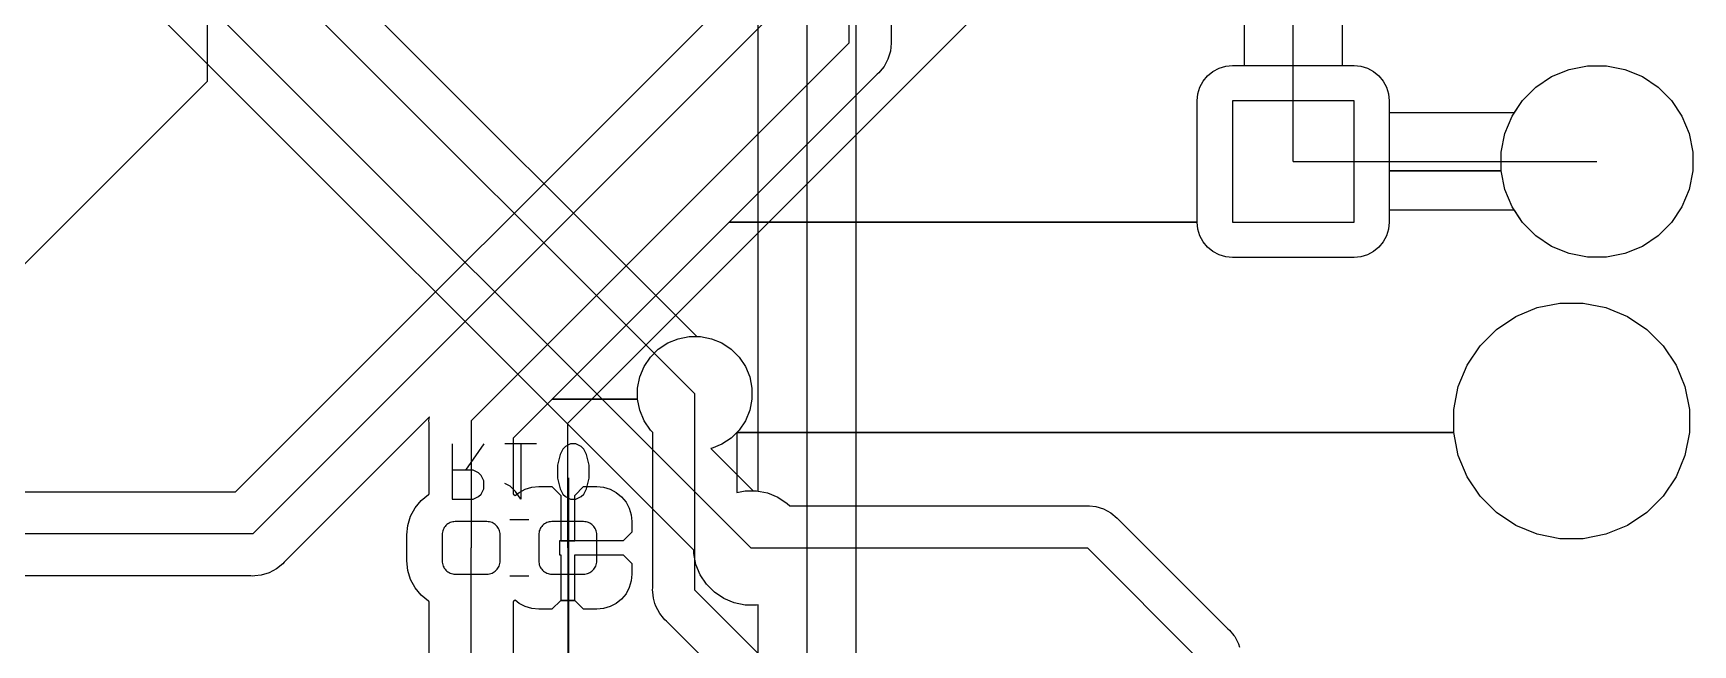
# Model space of a CAD drawing. Extents: x 169 to 33241, y 66 to 35500.
# Drawn here: x 8928 to 20761, y 8709 to 13070 of the extents above; entities that cross this region are included whole.
import ezdxf

# ---------------------------------------------------------------- set-up
doc = ezdxf.new("R2010")
doc.units = 0

msp = doc.modelspace()

# ---------------------------------------------------------------- linework, layer by layer
at = {"layer": 'Layer 1'}
for p, q in [((14096.5, 9805.2), (14096.5, 21899.4)), ((14444, 21916), (14444, 3200)), ((14793.4, 21772.2), (14793.4, 10222.3)), ((14744, 19750), (14744, 13000)), ((12747, 10297), (17912, 15462)), ((10169, 14874), (10169, 12726)), ((9644, 14500), (13644, 10500)), ((10052.4, 14515.7), (13660.6, 10907.5)), ((9644, 13800), (14044, 9400)), ((15044.2, 13741.8), (15044.2, 13014.7)), ((17912, 12155), (17912, 13809)), ((13637.5, 9384.33), (9629.27, 13392.5)), ((10371, 9799.21), (13945.7, 13373.9)), ((14244, 13250), (10494, 9500)), ((17563.8, 12839.8), (17563.8, 13220.3)), ((18260.7, 13220.3), (18260.7, 12839.8)), ((14744, 13000), (12050, 10305)), ((15039.8, 12941.3), (15022.7, 12884.9)), ((15045.6, 13000), (15039.8, 12941.3)), ((15044.2, 13014.7), (15045.6, 13000)), ((14957.5, 12787.4), (14946.1, 12778)), ((14966.9, 12798.8), (14957.5, 12787.4)), ((14994.9, 12833), (14966.9, 12798.8)), ((15022.7, 12884.9), (14994.9, 12833)), ((17301.6, 12766.2), (17339.6, 12797.5)), ((17301.6, 12766.2), (17339.6, 12797.5)), ((17339.6, 12797.5), (17383.1, 12820.7)), ((17339.6, 12797.5), (17383.1, 12820.7)), ((17383.1, 12820.7), (17430.2, 12835)), ((17383.1, 12820.7), (17430.2, 12835)), ((17430.2, 12835), (17479.2, 12839.8)), ((17430.2, 12835), (17479.2, 12839.8)), ((17479.2, 12839.8), (17563.8, 12839.8)), ((17479.2, 12839.8), (18345.3, 12839.8)), ((18260.7, 12839.8), (18345.3, 12839.8)), ((18345.3, 12839.8), (18394.3, 12835)), ((18345.3, 12839.8), (18394.3, 12835)), ((18394.3, 12835), (18441.5, 12820.7)), ((18394.3, 12835), (18441.5, 12820.7)), ((18441.5, 12820.7), (18484.9, 12797.5)), ((18441.5, 12820.7), (18484.9, 12797.5)), ((18484.9, 12797.5), (18523, 12766.2)), ((18484.9, 12797.5), (18523, 12766.2)), ((19754.1, 12760.8), (19878.4, 12812.3)), ((19754.1, 12760.8), (19878.4, 12812.3)), ((19878.4, 12812.3), (20010.3, 12838.6)), ((19878.4, 12812.3), (20010.3, 12838.6)), ((20010.3, 12838.6), (20144.9, 12838.6)), ((20010.3, 12838.6), (20144.9, 12838.6)), ((20144.9, 12838.6), (20276.9, 12812.3)), ((20144.9, 12838.6), (20276.9, 12812.3)), ((20276.9, 12812.3), (20401.2, 12760.8)), ((20276.9, 12812.3), (20401.2, 12760.8)), ((10169, 12726), (8702, 11259)), ((14946.1, 12778), (13890.5, 11722.4)), ((17232.8, 12637.6), (17247.1, 12684.7)), ((17232.8, 12637.6), (17247.1, 12684.7)), ((17247.1, 12684.7), (17270.3, 12728.1)), ((17247.1, 12684.7), (17270.3, 12728.1)), ((17270.3, 12728.1), (17301.6, 12766.2)), ((17270.3, 12728.1), (17301.6, 12766.2)), ((18523, 12766.2), (18554.2, 12728.1)), ((18523, 12766.2), (18554.2, 12728.1)), ((18554.2, 12728.1), (18577.4, 12684.7)), ((18554.2, 12728.1), (18577.4, 12684.7)), ((18577.4, 12684.7), (18591.7, 12637.6)), ((18577.4, 12684.7), (18591.7, 12637.6)), ((19547, 12590.9), (19642.2, 12686.1)), ((19547, 12590.9), (19642.2, 12686.1)), ((19642.2, 12686.1), (19754.1, 12760.8)), ((19642.2, 12686.1), (19754.1, 12760.8)), ((20401.2, 12760.8), (20513, 12686.1)), ((20401.2, 12760.8), (20513, 12686.1)), ((20513, 12686.1), (20608.2, 12590.9)), ((20513, 12686.1), (20608.2, 12590.9)), ((17228, 12588.6), (17232.8, 12637.6)), ((17228, 12588.6), (17232.8, 12637.6)), ((17228, 11722.4), (17228, 12588.6)), ((17228, 11722.4), (17228, 12588.6)), ((18345.3, 12588.6), (17479.2, 12588.6)), ((17479.2, 12588.6), (17479.2, 11722.4)), ((18345.3, 12588.6), (17479.2, 12588.6)), ((17479.2, 12588.6), (17479.2, 11722.4)), ((18345.3, 11722.4), (18345.3, 12588.6)), ((18345.3, 11722.4), (18345.3, 12588.6)), ((18591.7, 12637.6), (18596.5, 12588.6)), ((18591.7, 12637.6), (18596.5, 12588.6)), ((18596.5, 12588.6), (18596.5, 12503.9)), ((18596.5, 12588.6), (18596.5, 12088.2)), ((19472.3, 12479.1), (19547, 12590.9)), ((19488.9, 12503.9), (19547, 12590.9)), ((20608.2, 12590.9), (20682.9, 12479.1)), ((20608.2, 12590.9), (20682.9, 12479.1)), ((18596.5, 12503.9), (19488.9, 12503.9)), ((19420.8, 12354.8), (19472.3, 12479.1)), ((20682.9, 12479.1), (20734.4, 12354.8)), ((20682.9, 12479.1), (20734.4, 12354.8)), ((19394.5, 12222.8), (19420.8, 12354.8)), ((20734.4, 12354.8), (20760.7, 12222.8)), ((20734.4, 12354.8), (20760.7, 12222.8)), ((19394.5, 12088.2), (19394.5, 12222.8)), ((20760.7, 12222.8), (20760.7, 12088.2)), ((20760.7, 12222.8), (20760.7, 12088.2)), ((17912, 12155), (20077, 12155)), ((18596.5, 12088.2), (19394.5, 12088.2)), ((19394.5, 12088.2), (18596.5, 12088.2)), ((18596.5, 12088.2), (18596.5, 11722.4)), ((19420.8, 11956.3), (19394.5, 12088.2)), ((20760.7, 12088.2), (20734.4, 11956.3)), ((20760.7, 12088.2), (20734.4, 11956.3)), ((19472.3, 11832), (19420.8, 11956.3)), ((20734.4, 11956.3), (20682.9, 11832)), ((20734.4, 11956.3), (20682.9, 11832)), ((13890.5, 11722.4), (12628, 10459.9)), ((13890.5, 11722.4), (17228, 11722.4)), ((17228, 11722.4), (13890.5, 11722.4)), ((17232.8, 11673.4), (17228, 11722.4)), ((17232.8, 11673.4), (17228, 11722.4)), ((17479.2, 11722.4), (18345.3, 11722.4)), ((17479.2, 11722.4), (18345.3, 11722.4)), ((18596.5, 11722.4), (18591.7, 11673.4)), ((18596.5, 11722.4), (18591.7, 11673.4)), ((19488.9, 11807.1), (18596.5, 11807.1)), ((18596.5, 11807.1), (18596.5, 11722.4)), ((19547, 11720.1), (19472.3, 11832)), ((19547, 11720.1), (19488.9, 11807.1)), ((19642.2, 11624.9), (19547, 11720.1)), ((19642.2, 11624.9), (19547, 11720.1)), ((20608.2, 11720.1), (20513, 11624.9)), ((20608.2, 11720.1), (20513, 11624.9)), ((20682.9, 11832), (20608.2, 11720.1)), ((20682.9, 11832), (20608.2, 11720.1)), ((17247.1, 11626.3), (17232.8, 11673.4)), ((17247.1, 11626.3), (17232.8, 11673.4)), ((17270.3, 11582.9), (17247.1, 11626.3)), ((17270.3, 11582.9), (17247.1, 11626.3)), ((18577.4, 11626.3), (18554.2, 11582.9)), ((18577.4, 11626.3), (18554.2, 11582.9)), ((18591.7, 11673.4), (18577.4, 11626.3)), ((18591.7, 11673.4), (18577.4, 11626.3)), ((19754.1, 11550.2), (19642.2, 11624.9)), ((19754.1, 11550.2), (19642.2, 11624.9)), ((20513, 11624.9), (20401.2, 11550.2)), ((20513, 11624.9), (20401.2, 11550.2)), ((17301.6, 11544.8), (17270.3, 11582.9)), ((17301.6, 11544.8), (17270.3, 11582.9)), ((17339.6, 11513.6), (17301.6, 11544.8)), ((17339.6, 11513.6), (17301.6, 11544.8)), ((17383.1, 11490.4), (17339.6, 11513.6)), ((17383.1, 11490.4), (17339.6, 11513.6)), ((17430.2, 11476.1), (17383.1, 11490.4)), ((17430.2, 11476.1), (17383.1, 11490.4)), ((18441.5, 11490.4), (18394.3, 11476.1)), ((18441.5, 11490.4), (18394.3, 11476.1)), ((18484.9, 11513.6), (18441.5, 11490.4)), ((18484.9, 11513.6), (18441.5, 11490.4)), ((18523, 11544.8), (18484.9, 11513.6)), ((18523, 11544.8), (18484.9, 11513.6)), ((18554.2, 11582.9), (18523, 11544.8)), ((18554.2, 11582.9), (18523, 11544.8)), ((19878.4, 11498.7), (19754.1, 11550.2)), ((19878.4, 11498.7), (19754.1, 11550.2)), ((20010.3, 11472.4), (19878.4, 11498.7)), ((20010.3, 11472.4), (19878.4, 11498.7)), ((20276.9, 11498.7), (20144.9, 11472.4)), ((20276.9, 11498.7), (20144.9, 11472.4)), ((20401.2, 11550.2), (20276.9, 11498.7)), ((20401.2, 11550.2), (20276.9, 11498.7)), ((17479.2, 11471.2), (17430.2, 11476.1)), ((17479.2, 11471.2), (17430.2, 11476.1)), ((18345.3, 11471.2), (17479.2, 11471.2)), ((18345.3, 11471.2), (17479.2, 11471.2)), ((18394.3, 11476.1), (18345.3, 11471.2)), ((18394.3, 11476.1), (18345.3, 11471.2)), ((20144.9, 11472.4), (20010.3, 11472.4)), ((20144.9, 11472.4), (20010.3, 11472.4)), ((19651.3, 11113.4), (19813.7, 11145.7)), ((19651.3, 11113.4), (19813.7, 11145.7)), ((19813.7, 11145.7), (19979.3, 11145.7)), ((19813.7, 11145.7), (19979.3, 11145.7)), ((19979.3, 11145.7), (20141.7, 11113.4)), ((19979.3, 11145.7), (20141.7, 11113.4)), ((19360.7, 10958), (19498.4, 11050)), ((19360.7, 10958), (19498.4, 11050)), ((19498.4, 11050), (19651.3, 11113.4)), ((19498.4, 11050), (19651.3, 11113.4)), ((20141.7, 11113.4), (20294.7, 11050)), ((20141.7, 11113.4), (20294.7, 11050)), ((20294.7, 11050), (20432.3, 10958)), ((20294.7, 11050), (20432.3, 10958)), ((13451.9, 10861.1), (13526.1, 10891.8)), ((13526.1, 10891.8), (13604.8, 10907.5)), ((13604.8, 10907.5), (13685.1, 10907.5)), ((13660.6, 10907.5), (13685.1, 10907.5)), ((13685.1, 10907.5), (13763.8, 10891.8)), ((13685.1, 10907.5), (13763.8, 10891.8)), ((13763.8, 10891.8), (13838, 10861.1)), ((13763.8, 10891.8), (13838, 10861.1)), ((19243.6, 10840.9), (19360.7, 10958)), ((19243.6, 10840.9), (19360.7, 10958)), ((20432.3, 10958), (20549.4, 10840.9)), ((20432.3, 10958), (20549.4, 10840.9)), ((13328.4, 10759.8), (13385.2, 10816.5)), ((13385.2, 10816.5), (13451.9, 10861.1)), ((13838, 10861.1), (13904.7, 10816.5)), ((13838, 10861.1), (13904.7, 10816.5)), ((13904.7, 10816.5), (13961.4, 10759.8)), ((13904.7, 10816.5), (13961.4, 10759.8)), ((19151.6, 10703.3), (19243.6, 10840.9)), ((19151.6, 10703.3), (19243.6, 10840.9)), ((20549.4, 10840.9), (20641.4, 10703.3)), ((20549.4, 10840.9), (20641.4, 10703.3)), ((13253.1, 10618.9), (13283.8, 10693)), ((13283.8, 10693), (13328.4, 10759.8)), ((13961.4, 10759.8), (14006, 10693)), ((13961.4, 10759.8), (14006, 10693)), ((14006, 10693), (14036.8, 10618.9)), ((14006, 10693), (14036.8, 10618.9)), ((19088.3, 10550.3), (19151.6, 10703.3)), ((19088.3, 10550.3), (19151.6, 10703.3)), ((20641.4, 10703.3), (20704.8, 10550.3)), ((20641.4, 10703.3), (20704.8, 10550.3)), ((13237.5, 10540.1), (13253.1, 10618.9)), ((13237.5, 10459.9), (13237.5, 10540.1)), ((14036.8, 10618.9), (14052.4, 10540.1)), ((14036.8, 10618.9), (14052.4, 10540.1)), ((14052.4, 10540.1), (14052.4, 10459.9)), ((14052.4, 10540.1), (14052.4, 10459.9)), ((19056, 10387.9), (19088.3, 10550.3)), ((19056, 10387.9), (19088.3, 10550.3)), ((20704.8, 10550.3), (20737.1, 10387.9)), ((20704.8, 10550.3), (20737.1, 10387.9)), ((12628, 10459.9), (12349.7, 10181.6)), ((12628, 10459.9), (13237.5, 10459.9)), ((13237.5, 10459.9), (12628, 10459.9)), ((13253.1, 10381.1), (13237.5, 10459.9)), ((13644, 10500), (13644, 9100)), ((14052.4, 10459.9), (14036.8, 10381.1)), ((14052.4, 10459.9), (14036.8, 10381.1)), ((11752.7, 10334.6), (10716.9, 9298.82)), ((11749.8, 10305.5), (11751.2, 10320.2)), ((11751.2, 10290.8), (11749.8, 10305.5)), ((11751.2, 10320.2), (11752.7, 10334.6)), ((11751.2, 10320.2), (11751.2, 10320.2)), ((12050, 10305), (12050, 9400)), ((12739, 10289), (12747, 10297)), ((13283.8, 10307), (13253.1, 10381.1)), ((13328.4, 10240.2), (13283.8, 10307)), ((14006, 10307), (13961.4, 10240.2)), ((14006, 10307), (13961.4, 10240.2)), ((14036.8, 10381.1), (14006, 10307)), ((14036.8, 10381.1), (14006, 10307)), ((19056, 10222.3), (19056, 10387.9)), ((19056, 10222.3), (19056, 10387.9)), ((20737.1, 10387.9), (20737.1, 10222.3)), ((20737.1, 10387.9), (20737.1, 10222.3)), ((11751.2, 9783.06), (11751.2, 10290.8)), ((12349.7, 10181.6), (12349.7, 9783.06)), ((12739, 9894), (12739, 10289)), ((13345.7, 10222.9), (13328.4, 10240.2)), ((13345.7, 9114.7), (13345.7, 10222.9)), ((13904.7, 10183.5), (13838, 10138.9)), ((13961.4, 10240.2), (13904.7, 10183.5)), ((13961.4, 10240.2), (13944.2, 10222.9)), ((13944.2, 10222.9), (13944.2, 10222.3)), ((13944.2, 10222.3), (19056, 10222.3)), ((19056, 10222.3), (13944.2, 10222.3)), ((13944.2, 10222.3), (13944.2, 9795.42)), ((14793.4, 10222.3), (19056, 10222.3)), ((19056, 10222.3), (14793.4, 10222.3)), ((14793.4, 10222.3), (14793.4, 3217.11)), ((19088.3, 10059.9), (19056, 10222.3)), ((19088.3, 10059.9), (19056, 10222.3)), ((20737.1, 10222.3), (20704.8, 10059.9)), ((20737.1, 10222.3), (20704.8, 10059.9)), ((11916, 10141), (11916, 9747)), ((12141, 10141), (12010, 9953)), ((12516, 10141), (12291, 10141)), ((12404, 10141), (12404, 9747)), ((12685, 10066), (12666, 9991)), ((12704, 10103), (12685, 10066)), ((12723, 10122), (12704, 10103)), ((12760, 10141), (12723, 10122)), ((12798, 10141), (12760, 10141)), ((12835, 10122), (12798, 10141)), ((12854, 10103), (12835, 10122)), ((12873, 10066), (12854, 10103)), ((12891, 9991), (12873, 10066)), ((13763.8, 10108.2), (13760.6, 10107.5)), ((13760.6, 10107.5), (14060.6, 9807.48)), ((13838, 10138.9), (13763.8, 10108.2)), ((19151.6, 9906.97), (19088.3, 10059.9)), ((19151.6, 9906.97), (19088.3, 10059.9)), ((20704.8, 10059.9), (20641.4, 9906.97)), ((20704.8, 10059.9), (20641.4, 9906.97)), ((12066, 9953), (11916, 9953)), ((12104, 9934), (12066, 9953)), ((12666, 9991), (12666, 9897)), ((12891, 9897), (12891, 9991)), ((12123, 9916), (12104, 9934)), ((12141, 9878), (12123, 9916)), ((12123, 9784), (12141, 9822)), ((12141, 9822), (12141, 9878)), ((12329, 9841), (12291, 9859)), ((12366, 9803), (12329, 9841)), ((12436.6, 9819.1), (12483.7, 9833.39)), ((12483.7, 9833.39), (12532.7, 9838.22)), ((12532.7, 9838.22), (12626.9, 9837.01)), ((12626.9, 9837.01), (12689.4, 9774.51)), ((12666, 9897), (12685, 9822)), ((12685, 9822), (12704, 9784)), ((12739, 9894), (12744, 9900)), ((12739, 9400), (12739, 9894)), ((12744, 9900), (12744, 8004)), ((12789.4, 9774.51), (12851.9, 9837.01)), ((12851.9, 9837.01), (12946.1, 9838.22)), ((12854, 9784), (12873, 9822)), ((12873, 9822), (12891, 9897)), ((12946.1, 9838.22), (12995.1, 9833.39)), ((12995.1, 9833.39), (13042.3, 9819.1)), ((19243.6, 9769.3), (19151.6, 9906.97)), ((19243.6, 9769.3), (19151.6, 9906.97)), ((20641.4, 9906.97), (20549.4, 9769.3)), ((20641.4, 9906.97), (20549.4, 9769.3)), ((7927.55, 9799.21), (10371, 9799.21)), ((11650.6, 9685.02), (11693.5, 9737.25)), ((11693.5, 9737.25), (11745.7, 9780.12)), ((11745.7, 9780.12), (11751.2, 9783.06)), ((11916, 9747), (12066, 9747)), ((12066, 9747), (12104, 9766)), ((12104, 9766), (12123, 9784)), ((12349.7, 9783.06), (12355.2, 9780.12)), ((12355.2, 9780.12), (12364.6, 9772.4)), ((12364.6, 9772.4), (12393.2, 9795.88)), ((12404, 9747), (12366, 9803)), ((12393.2, 9795.88), (12436.6, 9819.1)), ((12689.4, 9774.51), (12689.4, 9450)), ((12704, 9784), (12723, 9766)), ((12723, 9766), (12760, 9747)), ((12760, 9747), (12798, 9747)), ((12789.4, 9450), (12789.4, 9774.51)), ((12798, 9747), (12835, 9766)), ((12835, 9766), (12854, 9784)), ((13042.3, 9819.1), (13085.7, 9795.88)), ((13085.7, 9795.88), (13123.8, 9764.64)), ((13123.8, 9764.64), (13155, 9726.57)), ((13155, 9726.57), (13178.2, 9683.14)), ((13944.2, 9795.42), (14004.8, 9807.48)), ((14004.8, 9807.48), (14085.1, 9807.48)), ((14060.6, 9807.48), (14085.1, 9807.48)), ((14085.1, 9807.48), (14096.5, 9805.2)), ((14085.1, 9807.48), (14163.8, 9791.82)), ((14163.8, 9791.82), (14238, 9761.1)), ((14238, 9761.1), (14304.7, 9716.51)), ((14304.7, 9716.51), (14322, 9699.21)), ((19360.7, 9652.22), (19243.6, 9769.3)), ((19360.7, 9652.22), (19243.6, 9769.3)), ((20549.4, 9769.3), (20432.3, 9652.22)), ((20549.4, 9769.3), (20432.3, 9652.22)), ((11599.2, 9560.75), (11618.8, 9625.42)), ((11618.8, 9625.42), (11650.6, 9685.02)), ((11919, 9585.21), (11910.1, 9582.98)), ((11919, 9585.21), (11910.1, 9582.98)), ((11928.1, 9586.56), (11919, 9585.21)), ((11928.1, 9586.56), (11919, 9585.21)), ((11937.3, 9587.01), (11928.1, 9586.56)), ((11937.3, 9587.01), (11928.1, 9586.56)), ((12163.6, 9587.01), (11937.3, 9587.01)), ((12163.6, 9587.01), (11937.3, 9587.01)), ((12172.8, 9586.56), (12163.6, 9587.01)), ((12172.8, 9586.56), (12163.6, 9587.01)), ((12181.9, 9585.21), (12172.8, 9586.56)), ((12181.9, 9585.21), (12172.8, 9586.56)), ((12190.8, 9582.98), (12181.9, 9585.21)), ((12190.8, 9582.98), (12181.9, 9585.21)), ((12462, 9600), (12327, 9600)), ((12608, 9585.21), (12599.1, 9582.98)), ((12608, 9585.21), (12599.1, 9582.98)), ((12617.1, 9586.56), (12608, 9585.21)), ((12617.1, 9586.56), (12608, 9585.21)), ((12626.2, 9587.01), (12617.1, 9586.56)), ((12626.2, 9587.01), (12617.1, 9586.56)), ((12852.6, 9587.01), (12626.2, 9587.01)), ((12852.6, 9587.01), (12626.2, 9587.01)), ((12861.8, 9586.56), (12852.6, 9587.01)), ((12861.8, 9586.56), (12852.6, 9587.01)), ((12870.9, 9585.21), (12861.8, 9586.56)), ((12870.9, 9585.21), (12861.8, 9586.56)), ((12879.8, 9582.98), (12870.9, 9585.21)), ((12879.8, 9582.98), (12870.9, 9585.21)), ((13178.2, 9683.14), (13192.5, 9636.02)), ((13192.5, 9636.02), (13197.3, 9587.01)), ((13197.3, 9587.01), (13196.1, 9512.5)), ((14322, 9699.21), (16430.2, 9699.21)), ((16430.2, 9699.21), (16444.9, 9700.66)), ((16444.9, 9700.66), (16459.6, 9699.21)), ((16459.6, 9699.21), (16459.6, 9699.21)), ((16459.6, 9699.21), (16503.6, 9694.88)), ((16503.6, 9694.88), (16560, 9677.77)), ((16560, 9677.77), (16612, 9649.99)), ((16612, 9649.99), (16657.5, 9612.6)), ((16657.5, 9612.6), (16666.9, 9601.18)), ((16666.9, 9601.18), (17446.1, 8821.97)), ((19498.4, 9560.23), (19360.7, 9652.22)), ((19498.4, 9560.23), (19360.7, 9652.22)), ((20432.3, 9652.22), (20294.7, 9560.23)), ((20432.3, 9652.22), (20294.7, 9560.23)), ((10494, 9500), (7912, 9500)), ((11592.5, 9493.5), (11599.2, 9560.75)), ((11592.5, 9306.5), (11592.5, 9493.5)), ((11844.2, 9502.67), (11843.8, 9493.5)), ((11844.2, 9502.67), (11843.8, 9493.5)), ((11843.8, 9493.5), (11843.8, 9306.5)), ((11843.8, 9493.5), (11843.8, 9306.5)), ((11845.6, 9511.75), (11844.2, 9502.67)), ((11845.6, 9511.75), (11844.2, 9502.67)), ((11847.8, 9520.65), (11845.6, 9511.75)), ((11847.8, 9520.65), (11845.6, 9511.75)), ((11850.9, 9529.29), (11847.8, 9520.65)), ((11850.9, 9529.29), (11847.8, 9520.65)), ((11854.8, 9537.58), (11850.9, 9529.29)), ((11854.8, 9537.58), (11850.9, 9529.29)), ((11859.5, 9545.45), (11854.8, 9537.58)), ((11859.5, 9545.45), (11854.8, 9537.58)), ((11865, 9552.82), (11859.5, 9545.45)), ((11865, 9552.82), (11859.5, 9545.45)), ((11871.1, 9559.62), (11865, 9552.82)), ((11871.1, 9559.62), (11865, 9552.82)), ((11877.9, 9565.78), (11871.1, 9559.62)), ((11877.9, 9565.78), (11871.1, 9559.62)), ((11885.3, 9571.25), (11877.9, 9565.78)), ((11885.3, 9571.25), (11877.9, 9565.78)), ((11893.2, 9575.97), (11885.3, 9571.25)), ((11893.2, 9575.97), (11885.3, 9571.25)), ((11901.5, 9579.89), (11893.2, 9575.97)), ((11901.5, 9579.89), (11893.2, 9575.97)), ((11910.1, 9582.98), (11901.5, 9579.89)), ((11910.1, 9582.98), (11901.5, 9579.89)), ((12199.4, 9579.89), (12190.8, 9582.98)), ((12199.4, 9579.89), (12190.8, 9582.98)), ((12207.7, 9575.97), (12199.4, 9579.89)), ((12207.7, 9575.97), (12199.4, 9579.89)), ((12215.6, 9571.25), (12207.7, 9575.97)), ((12215.6, 9571.25), (12207.7, 9575.97)), ((12223, 9565.78), (12215.6, 9571.25)), ((12223, 9565.78), (12215.6, 9571.25)), ((12229.8, 9559.62), (12223, 9565.78)), ((12229.8, 9559.62), (12223, 9565.78)), ((12235.9, 9552.82), (12229.8, 9559.62)), ((12235.9, 9552.82), (12229.8, 9559.62)), ((12241.4, 9545.45), (12235.9, 9552.82)), ((12241.4, 9545.45), (12235.9, 9552.82)), ((12246.1, 9537.58), (12241.4, 9545.45)), ((12246.1, 9537.58), (12241.4, 9545.45)), ((12250, 9529.29), (12246.1, 9537.58)), ((12250, 9529.29), (12246.1, 9537.58)), ((12253.1, 9520.65), (12250, 9529.29)), ((12253.1, 9520.65), (12250, 9529.29)), ((12255.3, 9511.75), (12253.1, 9520.65)), ((12255.3, 9511.75), (12253.1, 9520.65)), ((12256.7, 9502.67), (12255.3, 9511.75)), ((12256.7, 9502.67), (12255.3, 9511.75)), ((12257.1, 9493.5), (12256.7, 9502.67)), ((12257.1, 9493.5), (12256.7, 9502.67)), ((12257.1, 9306.5), (12257.1, 9493.5)), ((12257.1, 9306.5), (12257.1, 9493.5)), ((12533.2, 9502.67), (12532.7, 9493.5)), ((12533.2, 9502.67), (12532.7, 9493.5)), ((12532.7, 9493.5), (12532.7, 9306.5)), ((12532.7, 9493.5), (12532.7, 9306.5)), ((12534.5, 9511.75), (12533.2, 9502.67)), ((12534.5, 9511.75), (12533.2, 9502.67)), ((12536.8, 9520.65), (12534.5, 9511.75)), ((12536.8, 9520.65), (12534.5, 9511.75)), ((12539.9, 9529.29), (12536.8, 9520.65)), ((12539.9, 9529.29), (12536.8, 9520.65)), ((12543.8, 9537.58), (12539.9, 9529.29)), ((12543.8, 9537.58), (12539.9, 9529.29)), ((12548.5, 9545.45), (12543.8, 9537.58)), ((12548.5, 9545.45), (12543.8, 9537.58)), ((12554, 9552.82), (12548.5, 9545.45)), ((12554, 9552.82), (12548.5, 9545.45)), ((12560.1, 9559.62), (12554, 9552.82)), ((12560.1, 9559.62), (12554, 9552.82)), ((12566.9, 9565.78), (12560.1, 9559.62)), ((12566.9, 9565.78), (12560.1, 9559.62)), ((12574.3, 9571.25), (12566.9, 9565.78)), ((12574.3, 9571.25), (12566.9, 9565.78)), ((12582.2, 9575.97), (12574.3, 9571.25)), ((12582.2, 9575.97), (12574.3, 9571.25)), ((12590.5, 9579.89), (12582.2, 9575.97)), ((12590.5, 9579.89), (12582.2, 9575.97)), ((12599.1, 9582.98), (12590.5, 9579.89)), ((12599.1, 9582.98), (12590.5, 9579.89)), ((12888.4, 9579.89), (12879.8, 9582.98)), ((12888.4, 9579.89), (12879.8, 9582.98)), ((12896.7, 9575.97), (12888.4, 9579.89)), ((12896.7, 9575.97), (12888.4, 9579.89)), ((12904.6, 9571.25), (12896.7, 9575.97)), ((12904.6, 9571.25), (12896.7, 9575.97)), ((12911.9, 9565.78), (12904.6, 9571.25)), ((12911.9, 9565.78), (12904.6, 9571.25)), ((12918.7, 9559.62), (12911.9, 9565.78)), ((12918.7, 9559.62), (12911.9, 9565.78)), ((12924.9, 9552.82), (12918.7, 9559.62)), ((12924.9, 9552.82), (12918.7, 9559.62)), ((12930.4, 9545.45), (12924.9, 9552.82)), ((12930.4, 9545.45), (12924.9, 9552.82)), ((12935.1, 9537.58), (12930.4, 9545.45)), ((12935.1, 9537.58), (12930.4, 9545.45)), ((12939, 9529.29), (12935.1, 9537.58)), ((12939, 9529.29), (12935.1, 9537.58)), ((12942.1, 9520.65), (12939, 9529.29)), ((12942.1, 9520.65), (12939, 9529.29)), ((12944.3, 9511.75), (12942.1, 9520.65)), ((12944.3, 9511.75), (12942.1, 9520.65)), ((12945.7, 9502.67), (12944.3, 9511.75)), ((12945.7, 9502.67), (12944.3, 9511.75)), ((12946.1, 9493.5), (12945.7, 9502.67)), ((12946.1, 9493.5), (12945.7, 9502.67)), ((12946.1, 9306.5), (12946.1, 9493.5)), ((12946.1, 9306.5), (12946.1, 9493.5)), ((13196.1, 9512.5), (13133.6, 9450)), ((19651.3, 9496.87), (19498.4, 9560.23)), ((19651.3, 9496.87), (19498.4, 9560.23)), ((19813.7, 9464.57), (19651.3, 9496.87)), ((19813.7, 9464.57), (19651.3, 9496.87)), ((20141.7, 9496.87), (19979.3, 9464.57)), ((20141.7, 9496.87), (19979.3, 9464.57)), ((20294.7, 9560.23), (20141.7, 9496.87)), ((20294.7, 9560.23), (20141.7, 9496.87)), ((12050, 8447), (12050, 9400)), ((12689.4, 9450), (12681.6, 9450)), ((12681.6, 9450), (12681.6, 9350)), ((12681.6, 9350), (12689.4, 9350)), ((12689.4, 9450), (12789.4, 9450)), ((12789.4, 9450), (12689.4, 9450)), ((12689.4, 9350), (12689.4, 9025.49)), ((12739, 9400), (12739, 9212)), ((13133.6, 9450), (12789.4, 9450)), ((12789.4, 9025.49), (12789.4, 9350)), ((12789.4, 9350), (13133.6, 9350)), ((13133.6, 9350), (13196.1, 9287.5)), ((13637.5, 9359.87), (13637.5, 9384.33)), ((13653.1, 9281.14), (13637.5, 9359.87)), ((14044, 9400), (16444, 9400)), ((16444, 9400), (17244, 8600)), ((19979.3, 9464.57), (19813.7, 9464.57)), ((19979.3, 9464.57), (19813.7, 9464.57)), ((10662, 9250.01), (10610, 9222.23)), ((10707.5, 9287.4), (10662, 9250.01)), ((10716.9, 9298.82), (10707.5, 9287.4)), ((11599.2, 9239.25), (11592.5, 9306.5)), ((11618.8, 9174.58), (11599.2, 9239.25)), ((11843.8, 9306.5), (11844.2, 9297.33)), ((11843.8, 9306.5), (11844.2, 9297.33)), ((11844.2, 9297.33), (11845.6, 9288.25)), ((11844.2, 9297.33), (11845.6, 9288.25)), ((11845.6, 9288.25), (11847.8, 9279.35)), ((11845.6, 9288.25), (11847.8, 9279.35)), ((11847.8, 9279.35), (11850.9, 9270.71)), ((11847.8, 9279.35), (11850.9, 9270.71)), ((11850.9, 9270.71), (11854.8, 9262.42)), ((11850.9, 9270.71), (11854.8, 9262.42)), ((11854.8, 9262.42), (11859.5, 9254.55)), ((11854.8, 9262.42), (11859.5, 9254.55)), ((11859.5, 9254.55), (11865, 9247.18)), ((11859.5, 9254.55), (11865, 9247.18)), ((11865, 9247.18), (11871.1, 9240.38)), ((11865, 9247.18), (11871.1, 9240.38)), ((11871.1, 9240.38), (11877.9, 9234.22)), ((11871.1, 9240.38), (11877.9, 9234.22)), ((11877.9, 9234.22), (11885.3, 9228.75)), ((11877.9, 9234.22), (11885.3, 9228.75)), ((12215.6, 9228.75), (12223, 9234.22)), ((12215.6, 9228.75), (12223, 9234.22)), ((12223, 9234.22), (12229.8, 9240.38)), ((12223, 9234.22), (12229.8, 9240.38)), ((12229.8, 9240.38), (12235.9, 9247.18)), ((12229.8, 9240.38), (12235.9, 9247.18)), ((12235.9, 9247.18), (12241.4, 9254.55)), ((12235.9, 9247.18), (12241.4, 9254.55)), ((12241.4, 9254.55), (12246.1, 9262.42)), ((12241.4, 9254.55), (12246.1, 9262.42)), ((12246.1, 9262.42), (12250, 9270.71)), ((12246.1, 9262.42), (12250, 9270.71)), ((12250, 9270.71), (12253.1, 9279.35)), ((12250, 9270.71), (12253.1, 9279.35)), ((12253.1, 9279.35), (12255.3, 9288.25)), ((12253.1, 9279.35), (12255.3, 9288.25)), ((12255.3, 9288.25), (12256.7, 9297.33)), ((12255.3, 9288.25), (12256.7, 9297.33)), ((12256.7, 9297.33), (12257.1, 9306.5)), ((12256.7, 9297.33), (12257.1, 9306.5)), ((12532.7, 9306.5), (12533.2, 9297.33)), ((12532.7, 9306.5), (12533.2, 9297.33)), ((12533.2, 9297.33), (12534.5, 9288.25)), ((12533.2, 9297.33), (12534.5, 9288.25)), ((12534.5, 9288.25), (12536.8, 9279.35)), ((12534.5, 9288.25), (12536.8, 9279.35)), ((12536.8, 9279.35), (12539.9, 9270.71)), ((12536.8, 9279.35), (12539.9, 9270.71)), ((12539.9, 9270.71), (12543.8, 9262.42)), ((12539.9, 9270.71), (12543.8, 9262.42)), ((12543.8, 9262.42), (12548.5, 9254.55)), ((12543.8, 9262.42), (12548.5, 9254.55)), ((12548.5, 9254.55), (12554, 9247.18)), ((12548.5, 9254.55), (12554, 9247.18)), ((12554, 9247.18), (12560.1, 9240.38)), ((12554, 9247.18), (12560.1, 9240.38)), ((12560.1, 9240.38), (12566.9, 9234.22)), ((12560.1, 9240.38), (12566.9, 9234.22)), ((12566.9, 9234.22), (12574.3, 9228.75)), ((12566.9, 9234.22), (12574.3, 9228.75)), ((12904.6, 9228.75), (12911.9, 9234.22)), ((12904.6, 9228.75), (12911.9, 9234.22)), ((12911.9, 9234.22), (12918.7, 9240.38)), ((12911.9, 9234.22), (12918.7, 9240.38)), ((12918.7, 9240.38), (12924.9, 9247.18)), ((12918.7, 9240.38), (12924.9, 9247.18)), ((12924.9, 9247.18), (12930.4, 9254.55)), ((12924.9, 9247.18), (12930.4, 9254.55)), ((12930.4, 9254.55), (12935.1, 9262.42)), ((12930.4, 9254.55), (12935.1, 9262.42)), ((12935.1, 9262.42), (12939, 9270.71)), ((12935.1, 9262.42), (12939, 9270.71)), ((12939, 9270.71), (12942.1, 9279.35)), ((12939, 9270.71), (12942.1, 9279.35)), ((12942.1, 9279.35), (12944.3, 9288.25)), ((12942.1, 9279.35), (12944.3, 9288.25)), ((12944.3, 9288.25), (12945.7, 9297.33)), ((12944.3, 9288.25), (12945.7, 9297.33)), ((12945.7, 9297.33), (12946.1, 9306.5)), ((12945.7, 9297.33), (12946.1, 9306.5)), ((13196.1, 9287.5), (13197.3, 9212.99)), ((13683.8, 9206.99), (13653.1, 9281.14)), ((10480.2, 9200.79), (8036.79, 9200.79)), ((10494.9, 9199.34), (10480.2, 9200.79)), ((10509.6, 9200.79), (10494.9, 9199.34)), ((10553.6, 9205.12), (10509.6, 9200.79)), ((10509.6, 9200.79), (10509.6, 9200.79)), ((10610, 9222.23), (10553.6, 9205.12)), ((11650.6, 9114.98), (11618.8, 9174.58)), ((11693.5, 9062.75), (11650.6, 9114.98)), ((11885.3, 9228.75), (11893.2, 9224.03)), ((11885.3, 9228.75), (11893.2, 9224.03)), ((11893.2, 9224.03), (11901.5, 9220.11)), ((11893.2, 9224.03), (11901.5, 9220.11)), ((11901.5, 9220.11), (11910.1, 9217.02)), ((11901.5, 9220.11), (11910.1, 9217.02)), ((11910.1, 9217.02), (11919, 9214.79)), ((11910.1, 9217.02), (11919, 9214.79)), ((11919, 9214.79), (11928.1, 9213.44)), ((11919, 9214.79), (11928.1, 9213.44)), ((11928.1, 9213.44), (11937.3, 9212.99)), ((11928.1, 9213.44), (11937.3, 9212.99)), ((11937.3, 9212.99), (12163.6, 9212.99)), ((11937.3, 9212.99), (12163.6, 9212.99)), ((12163.6, 9212.99), (12172.8, 9213.44)), ((12163.6, 9212.99), (12172.8, 9213.44)), ((12172.8, 9213.44), (12181.9, 9214.79)), ((12172.8, 9213.44), (12181.9, 9214.79)), ((12181.9, 9214.79), (12190.8, 9217.02)), ((12181.9, 9214.79), (12190.8, 9217.02)), ((12190.8, 9217.02), (12199.4, 9220.11)), ((12190.8, 9217.02), (12199.4, 9220.11)), ((12199.4, 9220.11), (12207.7, 9224.03)), ((12199.4, 9220.11), (12207.7, 9224.03)), ((12207.7, 9224.03), (12215.6, 9228.75)), ((12207.7, 9224.03), (12215.6, 9228.75)), ((12462, 9199), (12327, 9199)), ((12574.3, 9228.75), (12582.2, 9224.03)), ((12574.3, 9228.75), (12582.2, 9224.03)), ((12582.2, 9224.03), (12590.5, 9220.11)), ((12582.2, 9224.03), (12590.5, 9220.11)), ((12590.5, 9220.11), (12599.1, 9217.02)), ((12590.5, 9220.11), (12599.1, 9217.02)), ((12599.1, 9217.02), (12608, 9214.79)), ((12599.1, 9217.02), (12608, 9214.79)), ((12608, 9214.79), (12617.1, 9213.44)), ((12608, 9214.79), (12617.1, 9213.44)), ((12617.1, 9213.44), (12626.2, 9212.99)), ((12617.1, 9213.44), (12626.2, 9212.99)), ((12626.2, 9212.99), (12852.6, 9212.99)), ((12626.2, 9212.99), (12852.6, 9212.99)), ((12739, 9212), (12739, 8260)), ((12852.6, 9212.99), (12861.8, 9213.44)), ((12852.6, 9212.99), (12861.8, 9213.44)), ((12861.8, 9213.44), (12870.9, 9214.79)), ((12861.8, 9213.44), (12870.9, 9214.79)), ((12870.9, 9214.79), (12879.8, 9217.02)), ((12870.9, 9214.79), (12879.8, 9217.02)), ((12879.8, 9217.02), (12888.4, 9220.11)), ((12879.8, 9217.02), (12888.4, 9220.11)), ((12888.4, 9220.11), (12896.7, 9224.03)), ((12888.4, 9220.11), (12896.7, 9224.03)), ((12896.7, 9224.03), (12904.6, 9228.75)), ((12896.7, 9224.03), (12904.6, 9228.75)), ((13178.2, 9116.86), (13155, 9073.43)), ((13192.5, 9163.98), (13178.2, 9116.86)), ((13197.3, 9212.99), (13192.5, 9163.98)), ((13344.3, 9100), (13345.7, 9114.7)), ((13728.4, 9140.25), (13683.8, 9206.99)), ((13785.2, 9083.49), (13728.4, 9140.25)), ((11745.7, 9019.88), (11693.5, 9062.75)), ((11751.2, 9016.94), (11745.7, 9019.88)), ((11751.2, 8643.1), (11751.2, 9016.94)), ((12355.2, 9019.88), (12349.7, 9016.94)), ((12349.7, 9016.94), (12349.7, 8643.1)), ((12364.6, 9027.6), (12355.2, 9019.88)), ((12393.2, 9004.12), (12364.6, 9027.6)), ((12436.6, 8980.9), (12393.2, 9004.12)), ((12689.4, 9025.49), (12626.9, 8962.99)), ((12689.4, 9025.49), (12789.4, 9025.49)), ((12789.4, 9025.49), (12689.4, 9025.49)), ((12851.9, 8962.99), (12789.4, 9025.49)), ((13085.7, 9004.12), (13042.3, 8980.9)), ((13123.8, 9035.36), (13085.7, 9004.12)), ((13155, 9073.43), (13123.8, 9035.36)), ((13345.7, 9085.3), (13344.3, 9100)), ((13350.1, 9041.34), (13345.7, 9085.3)), ((13361.3, 9004.12), (13350.1, 9041.34)), ((13367.2, 8984.94), (13361.3, 9004.12)), ((13644, 9100), (15794, 6950)), ((13851.9, 9038.9), (13785.2, 9083.49)), ((13926.1, 9008.18), (13851.9, 9038.9)), ((14004.8, 8992.52), (13926.1, 9008.18)), ((14096.5, 8994.8), (14085.1, 8992.52)), ((14096.5, 3344.32), (14096.5, 8994.8)), ((12483.7, 8966.61), (12436.6, 8980.9)), ((12532.7, 8961.78), (12483.7, 8966.61)), ((12626.9, 8962.99), (12532.7, 8961.78)), ((12946.1, 8961.78), (12851.9, 8962.99)), ((12995.1, 8966.61), (12946.1, 8961.78)), ((13042.3, 8980.9), (12995.1, 8966.61)), ((13394.9, 8932.96), (13367.2, 8984.94)), ((13423, 8898.82), (13394.9, 8932.96)), ((13432.3, 8887.4), (13423, 8898.82)), ((13423, 8898.82), (13423, 8898.82)), ((13443.8, 8878.03), (13432.3, 8887.4)), ((15385.5, 6936.31), (13443.8, 8878.03)), ((14085.1, 8992.52), (14004.8, 8992.52)), ((17446.1, 8821.97), (17457.5, 8812.6)), ((17457.5, 8812.6), (17487.8, 8775.78)), ((17487.8, 8775.78), (17494.9, 8767.04)), ((17494.9, 8767.04), (17522.7, 8715.06)), ((17522.7, 8715.06), (17529.5, 8692.82))]:
    msp.add_line(p, q, dxfattribs=at)

doc.saveas('drawing.dxf')
